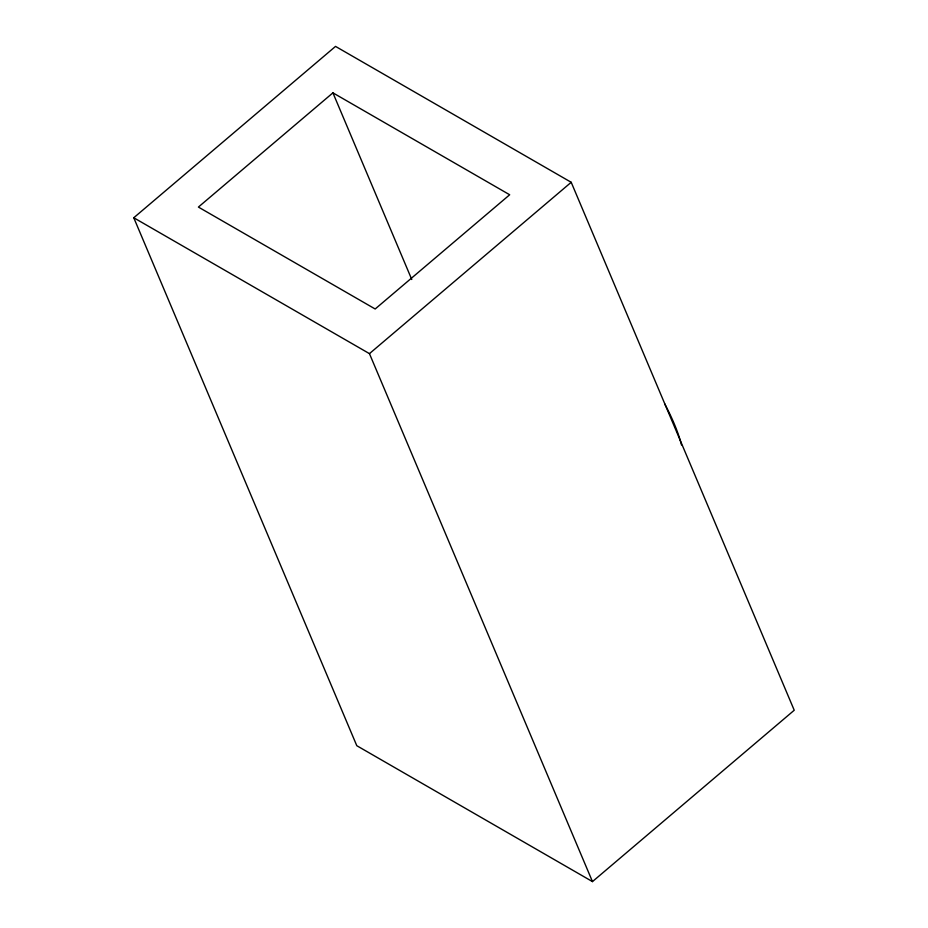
<?xml version="1.0" encoding="UTF-8"?>
<svg xmlns="http://www.w3.org/2000/svg" width="928" height="928" viewBox="0 0 928 928"><rect width="100%" height="100%" fill="white"/><g stroke="black" fill="none" stroke-linecap="round" stroke-linejoin="round"><path stroke-width="1.39" d="M133.771 217.755L335.53 46.4L571.207 182.294L794.229 710.245L592.47 881.6L356.793 745.706L133.771 217.755L369.448 353.638L592.47 881.6M332.92 92.846L198.406 207.072L375.167 308.989L509.681 194.764L332.92 92.846L411.765 279.49M369.448 353.638L571.207 182.294M664.622 403.726A151.02 50.646 49.7 0 1 681.512 444.964"/></g></svg>
